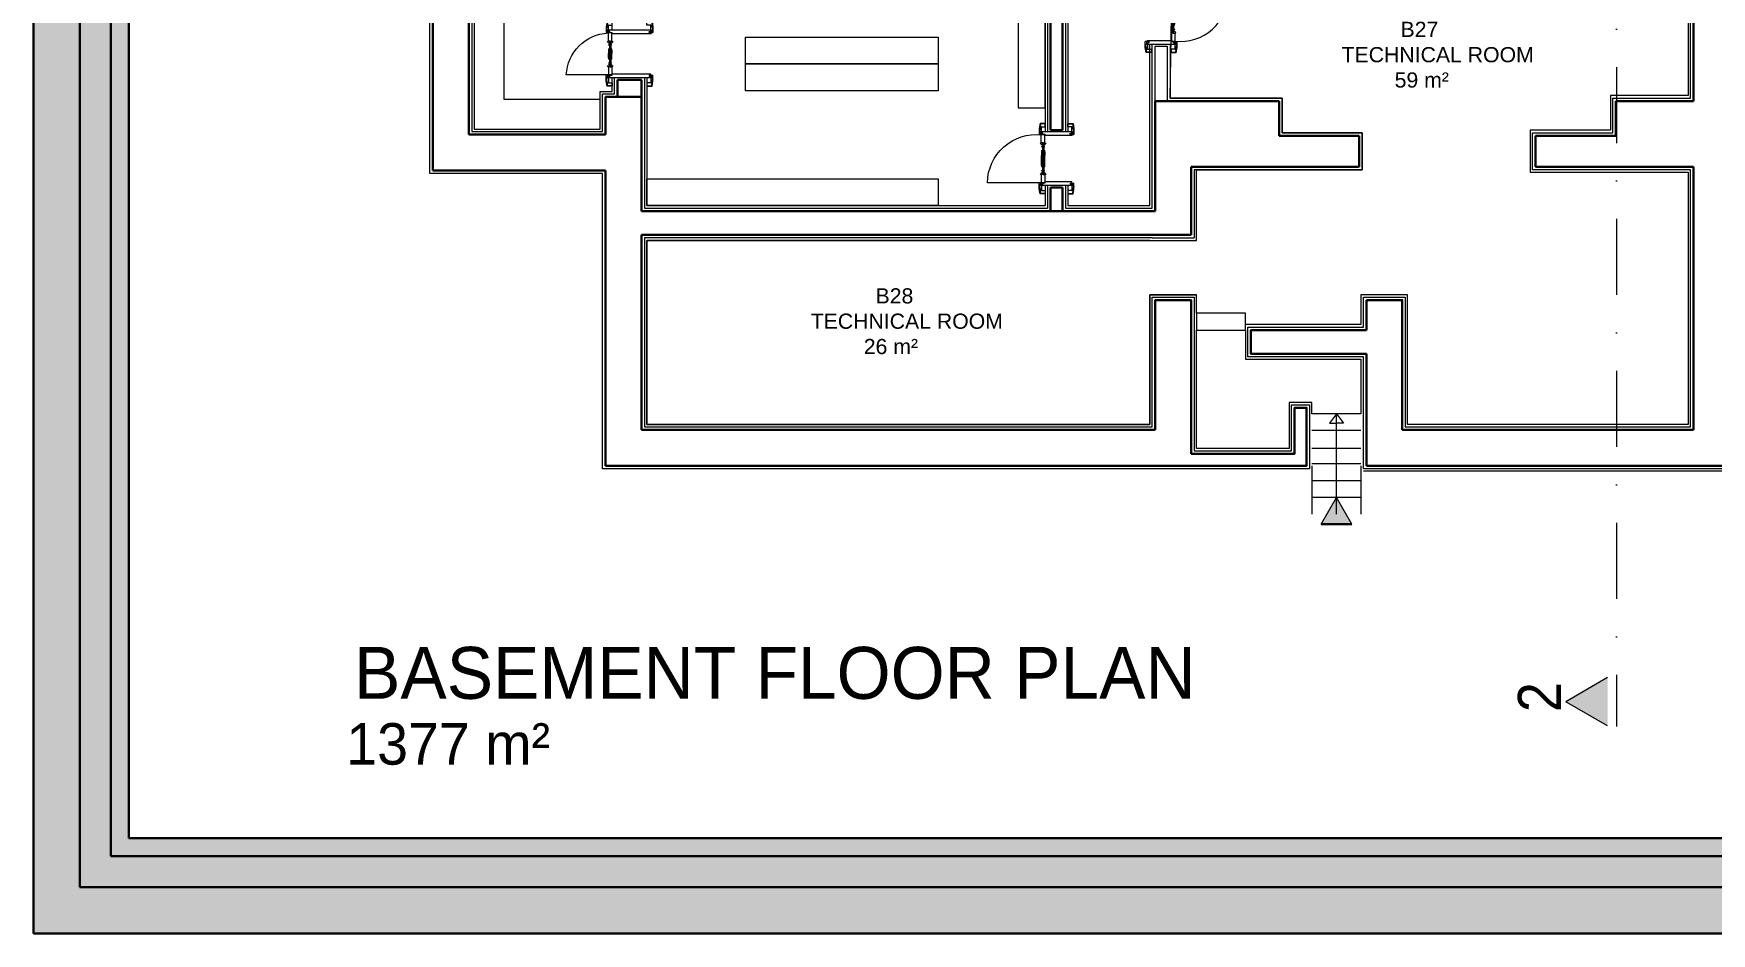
# Model space of a CAD drawing. Header units: millimetres. Extents: x 4346 to 24970, y -10214 to -5839.
# Drawn here: x 4346 to 7151, y -10214 to -8709 of the extents above; entities that cross this region are included whole.
import ezdxf

# ---------------------------------------------------------------- set-up
doc = ezdxf.new("R2010")
doc.units = ezdxf.units.MM
doc.linetypes.add('DASHDOTX2', pattern=[50.8, 25.4, -12.7, 0, -12.7])
for name, color, linetype, lineweight in [('A-WALL-PATT', 111, 'Continuous', 5), ('a_merdiven', 115, 'Continuous', 0), ('Duvar', 7, 'Continuous', 30), ('duvar mevcut', 55, 'Continuous', 30), ('kırılabilir duvar', 163, 'Continuous', 30), ('QAPI_UST_KESIM', 1, 'Continuous', 5), ('TEFRIS', 11, 'Continuous', 15), ('WL - ALÇIPAN KAPLAMA', 30, 'Continuous', 15), ('YAZıMAHAL', 152, 'Continuous', 20), ('Z yazı2', 7, 'Continuous', 0)]:
    doc.layers.add(name, color=color, linetype=linetype, lineweight=lineweight)
doc.layers.add('a_mermer', color=143, linetype='Continuous', lineweight=0, transparency=0.2)
doc.layers.add('a_parke', color=35, linetype='Continuous', lineweight=0, transparency=0.2)
doc.styles.get("Standard").update_dxf_attribs({"font": 'arial.ttf'})
doc.styles.add('STYLUS BT', font='stylu.ttf')

# ---------------------------------------------------------------- blocks, each defined once
blk = doc.blocks.new('kapipervaz')
at = {"layer": 'QAPI_UST_KESIM'}
for p, q in [((76405.6, 185957.2), (76405.6, 185963.7)), ((76405.6, 185963.7), (76410.8, 185963.7)), ((76410.8, 185963.7), (76410.8, 185955.7)), ((76393.2, 185959.7), (76395.2, 185959.7)), ((76393.2, 185959.7), (76393.2, 185956.3)), ((76393.2, 185957.2), (76405.6, 185957.2)), ((76395.2, 185959.7), (76395.2, 185957.2)), ((76402.2, 185954.9), (76400.8, 185954.9)), ((76405.6, 185955.5), (76402.2, 185955.5)), ((76402.2, 185955.5), (76402.2, 185954.9)), ((76405.6, 185957.2), (76405.6, 185955.5)), ((76405.6, 185955.5), (76405.6, 185955.1)), ((76407, 185955.1), (76407.2, 185955.1))]:
    blk.add_line(p, q, dxfattribs=at)
for centre, radius, start, end in [((76393.3, 185956.3), 0.154, 164.5943, 245.8606), ((76393.7, 185953.6), 2.61, 60.471, 98.9376), ((76395.2, 185956), 0.275, 217.0222, 348.7051), ((76395.7, 185952.3), 3.62, 35.9499, 94.6026), ((76399.6, 185955.1), 1.15, 211.4655, 352.0444), ((76406.3, 185955.3), 0.766, 199.2135, 337.6241), ((76409, 185953), 2.73, 74.455, 132.3462), ((76410.3, 185955.8), 0.516, 194.6871, 347.1328)]:
    blk.add_arc(centre, radius, start, end, dxfattribs=at)
blk = doc.blocks.new('papuc1')
at = {"layer": 'QAPI_UST_KESIM'}
for p, q in [((76393.2, 185928.6), (76401.3, 185930.1)), ((76393.2, 185920), (76393.2, 185928.6)), ((76401.3, 185930.1), (76411.2, 185930.1)), ((76411.2, 185925.7), (76411.2, 185930.1))]:
    blk.add_line(p, q, dxfattribs=at)
blk = doc.blocks.new('k20')
at = {"layer": 'QAPI_UST_KESIM'}
for p, q in [((-6.1, -19.8), (-6.1, 26.4)), ((-1.4, 19.8), (0, 19.8)), ((-1.2, 20.3), (-1.2, 26.4)), ((-1.2, 26.3), (-1.2, 20.3)), ((12.6, 26.3), (-1.2, 26.3)), ((12.6, 20.3), (-1.2, 20.3)), ((0, -19.8), (0, 19.8)), ((12.6, 23.2), (12.6, 26.3)), ((65.2, 24.5), (12.6, 24.5)), ((12.6, 23.3), (12.6, 20.3)), ((65.2, 22), (12.6, 22)), ((14.9, 26.4), (14.6, 26.4)), ((14.9, 20.1), (14.6, 20.1)), ((16.5, 24.5), (16.5, 25.1)), ((16.5, 22), (16.5, 21.4)), ((27.6, 25.7), (27.6, 26)), ((27.6, 26), (44.5, 26)), ((27.6, 20.8), (27.6, 20.5)), ((27.6, 20.5), (44.5, 20.5)), ((50.1, 26), (44.5, 26)), ((50.1, 20.5), (44.5, 20.5)), ((50.1, 25.7), (50.1, 26)), ((50.1, 20.8), (50.1, 20.5)), ((61.3, 24.5), (61.3, 25.1)), ((61.3, 22), (61.3, 21.4)), ((62.9, 26.4), (63.2, 26.4)), ((62.9, 20.1), (63.2, 20.1)), ((65.2, 26.3), (79, 26.3)), ((65.2, 23.2), (65.2, 26.3)), ((65.2, 23.3), (65.2, 20.3)), ((65.2, 20.3), (79, 20.3)), ((77.8, -19.8), (77.8, 19.8)), ((79.2, 19.8), (77.8, 19.8)), ((79, 20.3), (79, 26.4)), ((83.9, -19.8), (83.9, 26.4)), ((-1.8, -19.8), (0, -19.8)), ((79.6, -19.8), (77.8, -19.8))]:
    blk.add_line(p, q, dxfattribs=at)
for points in [[(-1.2, 26.4), (-1.2, 116.6)], [(-1.8, 26.3), (-1.4, 26.3), (-1.4, 19.8)], [(79.2, 19.8), (79.2, 26.3), (79.6, 26.3)]]:
    blk.add_lwpolyline(points, dxfattribs=at)
for points in [[(18, 24.5), (18, 25), (18.3, 25, -1), (19.3, 25), (19.5, 25), (19.5, 24.5)], [(18, 22), (18, 21.5), (18.3, 21.5, 1), (19.3, 21.5), (19.5, 21.5), (19.5, 22)], [(58.3, 24.5), (58.3, 25), (58.5, 25, -1), (59.5, 25), (59.8, 25), (59.8, 24.5)], [(58.3, 22.1), (58.3, 21.6), (58.5, 21.6, 1), (59.5, 21.6), (59.8, 21.6), (59.8, 22.1)]]:
    blk.add_lwpolyline(points, format="xyb", dxfattribs=at)
for centre, radius, start, end in [((-2.7, 34.4), 82.1, 354.3568, 88.926), ((-2.7, 34.4), 82.1, 354.3568, 88.926), ((13.4, 26.3), 1.2, 5.6023, 180.4803), ((13.4, 20.3), 1.2, 179.5197, 354.3977), ((16.8, 27.1), 2, 199.6761, 263.2827), ((16.8, 19.5), 2, 96.7173, 160.3239), ((26.3, 23.8), 1.92, 94.5143, 156.6514), ((26.3, 22.8), 1.92, 203.3486, 265.4857), ((27.1, 12.6), 13.1, 87.45, 94.1021), ((27.1, 33.9), 13.1, 265.8979, 272.55), ((50.7, 12.6), 13.1, 85.8979, 92.55), ((50.7, 33.9), 13.1, 267.45, 274.1021), ((51.5, 23.8), 1.92, 23.3486, 85.4857), ((51.5, 22.8), 1.92, 274.5143, 336.6514), ((61, 27.1), 2, 276.7173, 340.3239), ((61, 19.5), 2, 19.6761, 83.2827), ((64.4, 26.3), 1.2, 359.5197, 174.3977), ((64.4, 20.3), 1.2, 185.6023, 0.4803)]:
    blk.add_arc(centre, radius, start, end, dxfattribs=at)
at = {"layer": 'QAPI_UST_KESIM', "extrusion": (0, 0, -1), "xscale": -1, "zscale": -1}
for name, p in [('papuc1', (76413, -185900.2)), ('kapipervaz', (76313.6, -185976.9))]:
    blk.add_blockref(name, p, dxfattribs=at)
at = {"layer": 'QAPI_UST_KESIM', "extrusion": (0, 0, -1), "xscale": -1, "zscale": -1, "rotation": 180}
for name, p in [('kapipervaz', (-76391.4, 185983.5)), ('papuc1', (-76490.8, 185906.8))]:
    blk.add_blockref(name, p, dxfattribs=at)
at = {"layer": 'QAPI_UST_KESIM', "xscale": -1}
for name, p in [('papuc1', (76490.8, -185900.2)), ('kapipervaz', (76391.4, -185976.9))]:
    blk.add_blockref(name, p, dxfattribs=at)
at = {"layer": 'QAPI_UST_KESIM', "xscale": -1, "rotation": 180}
for name, p in [('kapipervaz', (-76313.6, 185983.5)), ('papuc1', (-76413, 185906.8))]:
    blk.add_blockref(name, p, dxfattribs=at)
blk = doc.blocks.new('KAPİS')
at = {"layer": 'QAPI_UST_KESIM'}
for p, q in [((6081.9, -7415.5), (6030.8, -7415.5)), ((6036.9, -7420.4), (6030.8, -7420.4)), ((6030.8, -7420.4), (6036.8, -7420.4)), ((6030.8, -7434.2), (6030.8, -7420.4)), ((6033.9, -7434.2), (6030.8, -7434.2)), ((6032.6, -7486.8), (6032.6, -7434.2)), ((6033.8, -7434.2), (6036.8, -7434.2)), ((6035.1, -7486.8), (6035.1, -7434.2)), ((6036.8, -7434.2), (6036.8, -7420.4)), ((6037.4, -7420.2), (6037.4, -7421.6)), ((6081.9, -7421.6), (6037.4, -7421.6)), ((6081.9, -7419.8), (6081.9, -7421.6)), ((6030.8, -7436.5), (6030.8, -7436.2)), ((6031.5, -7449.3), (6031.1, -7449.3)), ((6031.1, -7449.3), (6031.1, -7466.1)), ((6032.6, -7438.2), (6032.1, -7438.2)), ((6035.1, -7438.2), (6035.7, -7438.2)), ((6036.3, -7449.3), (6036.6, -7449.3)), ((6036.6, -7449.3), (6036.6, -7466.1)), ((6037, -7436.5), (6037, -7436.2)), ((6030.8, -7484.5), (6030.8, -7484.8)), ((6030.8, -7486.9), (6030.8, -7500.6)), ((6033.9, -7486.9), (6030.8, -7486.9)), ((6031.1, -7471.8), (6031.1, -7466.1)), ((6031.5, -7471.8), (6031.1, -7471.8)), ((6032.6, -7482.9), (6032.1, -7482.9)), ((6033.8, -7486.9), (6036.8, -7486.9)), ((6035.1, -7482.9), (6035.7, -7482.9)), ((6036.3, -7471.8), (6036.6, -7471.8)), ((6036.6, -7471.8), (6036.6, -7466.1)), ((6036.8, -7486.9), (6036.8, -7500.6)), ((6037, -7484.5), (6037, -7484.8)), ((6036.8, -7500.6), (6030.8, -7500.6)), ((6081.9, -7505.5), (6030.8, -7505.5)), ((6081.9, -7499.4), (6037.4, -7499.4)), ((6037.4, -7500.8), (6037.4, -7499.4)), ((6081.9, -7501.2), (6081.9, -7499.4))]:
    blk.add_line(p, q, dxfattribs=at)
for points in [[(6030.8, -7420.4), (5940.6, -7420.4)], [(6030.8, -7419.8), (6030.8, -7420.2), (6037.4, -7420.2)], [(6037.4, -7500.8), (6030.8, -7500.8), (6030.8, -7501.2)]]:
    blk.add_lwpolyline(points, dxfattribs=at)
for points in [[(6032.6, -7439.6), (6032.1, -7439.6), (6032.1, -7439.9, 1), (6032.1, -7440.9), (6032.1, -7441.1), (6032.6, -7441.1)], [(6035.1, -7439.6), (6035.6, -7439.6), (6035.6, -7439.9, -1), (6035.6, -7440.9), (6035.6, -7441.1), (6035.1, -7441.1)], [(6032.7, -7479.9), (6032.2, -7479.9), (6032.2, -7480.1, 1), (6032.2, -7481.1), (6032.2, -7481.4), (6032.7, -7481.4)], [(6035.1, -7479.9), (6035.6, -7479.9), (6035.6, -7480.1, -1), (6035.6, -7481.1), (6035.6, -7481.4), (6035.1, -7481.4)]]:
    blk.add_lwpolyline(points, format="xyb", dxfattribs=at)
for centre, radius, start, end in [((6022.7, -7418.9), 82.1, 181.074, 275.6432), ((6022.7, -7418.9), 82.1, 181.074, 275.6432), ((6030.9, -7435), 1.2, 89.5197, 264.3977), ((6036.9, -7435), 1.2, 275.6023, 90.4803), ((6030.1, -7438.4), 2, 6.7173, 70.3239), ((6044.5, -7448.7), 13.1, 175.8979, 182.55), ((6033.4, -7447.9), 1.92, 113.3486, 175.4857), ((6034.4, -7447.9), 1.92, 4.5143, 66.6514), ((6037.7, -7438.4), 2, 109.6761, 173.2827), ((6023.2, -7448.7), 13.1, 357.45, 4.1021), ((6030.9, -7486), 1.2, 95.6023, 270.4803), ((6030.1, -7482.7), 2, 289.6761, 353.2827), ((6044.5, -7472.3), 13.1, 177.45, 184.1021), ((6033.4, -7473.1), 1.92, 184.5143, 246.6514), ((6034.4, -7473.1), 1.92, 293.3486, 355.4857), ((6037.7, -7482.7), 2, 186.7173, 250.3239), ((6023.2, -7472.3), 13.1, 355.8979, 2.55), ((6036.9, -7486), 1.2, 269.5197, 84.3977)]:
    blk.add_arc(centre, radius, start, end, dxfattribs=at)
at = {"layer": 'QAPI_UST_KESIM', "extrusion": (0, 0, -1), "zscale": -1}
for name, p, rotation in [('papuc1', (-191957.4, 68991.4), 270), ('kapipervaz', (179926.3, -83813), 90), ('kapipervaz', (-192039, 68891.9), 270), ('papuc1', (179844.7, -83912.4), 90)]:
    blk.add_blockref(name, p, dxfattribs=dict(at, rotation=rotation))
at = {"layer": 'QAPI_UST_KESIM'}
for name, p, rotation in [('papuc1', (-179844.7, 68991.4), 270), ('kapipervaz', (192039, -83813), 90.00000000000001), ('papuc1', (191957.4, -83912.4), 90.00000000000001), ('kapipervaz', (-179926.3, 68891.9), 270)]:
    blk.add_blockref(name, p, dxfattribs=dict(at, rotation=rotation))
blk = doc.blocks.new('k27')
at = {"layer": 'QAPI_UST_KESIM'}
for p, q in [((-73.9, -32.3), (-73.9, 38.9)), ((-69.2, 32.3), (-67.8, 32.3)), ((-69, 32.8), (-69, 38.9)), ((-55.2, 38.8), (-69, 38.8)), ((-55.2, 32.8), (-69, 32.8)), ((-67.8, -32.3), (-67.8, 32.3)), ((-55.2, 35.7), (-55.2, 38.8)), ((-55.2, 37), (-12.6, 37)), ((-55.2, 35.8), (-55.2, 32.8)), ((-55.2, 34.5), (-12.6, 34.5)), ((-52.9, 38.9), (-53.2, 38.9)), ((-52.9, 32.6), (-53.2, 32.6)), ((-51.3, 37), (-51.3, 37.6)), ((-51.3, 34.5), (-51.3, 33.9)), ((-40.1, 38.2), (-40.1, 38.5)), ((-40.1, 38.5), (-34.5, 38.5)), ((-40.1, 33.3), (-40.1, 33)), ((-40.1, 33), (-34.5, 33)), ((-27.6, 38.5), (-34.5, 38.5)), ((-27.6, 33), (-34.5, 33)), ((-27.6, 38.2), (-27.6, 38.5)), ((-27.6, 33.3), (-27.6, 33)), ((-16.5, 37), (-16.5, 37.6)), ((-16.5, 34.5), (-16.5, 33.9)), ((-14.9, 38.9), (-14.6, 38.9)), ((-14.9, 32.6), (-14.6, 32.6)), ((-12.6, 38.8), (1.2, 38.8)), ((-12.6, 35.7), (-12.6, 38.8)), ((-12.6, 35.8), (-12.6, 32.8)), ((-12.6, 32.8), (1.2, 32.8)), ((0, -32.3), (0, 32.3)), ((1.4, 32.3), (0, 32.3)), ((1.2, 32.8), (1.2, 38.9)), ((1.2, 38.8), (1.2, 32.8)), ((6.1, -32.3), (6.1, 38.9)), ((-69.6, -32.3), (-67.8, -32.3)), ((1.8, -32.3), (0, -32.3))]:
    blk.add_line(p, q, dxfattribs=at)
for points in [[(1.2, 38.9), (1.2, 109.1)], [(-69.2, 32.3), (-69.2, 38.8), (-69.6, 38.8)], [(1.8, 38.8), (1.4, 38.8), (1.4, 32.3)]]:
    blk.add_lwpolyline(points, dxfattribs=at)
for points in [[(-48.3, 37), (-48.3, 37.5), (-48.5, 37.5, 1), (-49.5, 37.5), (-49.8, 37.5), (-49.8, 37)], [(-48.3, 34.6), (-48.3, 34.1), (-48.5, 34.1, -1), (-49.5, 34.1), (-49.8, 34.1), (-49.8, 34.6)], [(-18, 37), (-18, 37.5), (-18.3, 37.5, 1), (-19.3, 37.5), (-19.5, 37.5), (-19.5, 37)], [(-18, 34.5), (-18, 34), (-18.3, 34, -1), (-19.3, 34), (-19.5, 34), (-19.5, 34.5)]]:
    blk.add_lwpolyline(points, format="xyb", dxfattribs=at)
for centre, radius, start, end in [((4.7, 35.4), 73.8, 92.7152, 177.2848), ((-54.4, 38.8), 1.2, 5.6023, 180.4803), ((-54.4, 32.8), 1.2, 179.5197, 354.3977), ((-51, 39.6), 2, 199.6761, 263.2827), ((-51, 32), 2, 96.7173, 160.3239), ((-41.5, 36.3), 1.92, 94.5143, 156.6514), ((-41.5, 35.3), 1.92, 203.3486, 265.4857), ((-40.7, 25.1), 13.1, 87.45, 94.1021), ((-40.7, 46.4), 13.1, 265.8979, 272.55), ((-27.1, 25.1), 13.1, 85.8979, 92.55), ((-27.1, 46.4), 13.1, 267.45, 274.1021), ((-26.3, 36.3), 1.92, 23.3486, 85.4857), ((-26.3, 35.3), 1.92, 274.5143, 336.6514), ((-16.8, 39.6), 2, 276.7173, 340.3239), ((-16.8, 32), 2, 19.6761, 83.2827), ((-13.4, 38.8), 1.2, 359.5197, 174.3977), ((-13.4, 32.8), 1.2, 185.6023, 0.4803)]:
    blk.add_arc(centre, radius, start, end, dxfattribs=at)
for name, p in [('papuc1', (-76480.8, -185887.7)), ('kapipervaz', (-76391.4, -185989.4))]:
    blk.add_blockref(name, p, dxfattribs=at)
at = {"layer": 'QAPI_UST_KESIM', "rotation": 180}
for name, p in [('kapipervaz', (76323.6, 185996)), ('papuc1', (76413, 185894.3))]:
    blk.add_blockref(name, p, dxfattribs=at)
at = {"layer": 'QAPI_UST_KESIM', "extrusion": (0, 0, -1), "zscale": -1}
for name, p in [('papuc1', (-76413, -185887.7)), ('kapipervaz', (-76323.6, -185989.4))]:
    blk.add_blockref(name, p, dxfattribs=at)
at = {"layer": 'QAPI_UST_KESIM', "extrusion": (0, 0, -1), "zscale": -1, "rotation": 180}
for name, p in [('kapipervaz', (76391.4, 185996)), ('papuc1', (76480.8, 185894.3))]:
    blk.add_blockref(name, p, dxfattribs=at)

msp = doc.modelspace()

# ---------------------------------------------------------------- hatches: boundary and pattern name
at = {"layer": 'Duvar'}
h = msp.add_hatch(color=256, dxfattribs=at)
h.dxf.hatch_style = 1
h.paths.add_polyline_path([(4423.2, -10136.8), (10254.2, -10136.8), (10254.2, -6058.9), (4423.2, -6058.9)], flags=16)
h.paths.add_polyline_path([(4345.7, -10214.3), (10331.8, -10214.3), (10331.8, -5981.3), (4345.7, -5981.3)])
at = {"layer": 'Duvar', "true_color": 0x636466}
h = msp.add_hatch(color=251, dxfattribs=at)
h.dxf.hatch_style = 1
h.paths.add_polyline_path([(4475, -10085.1), (10202.5, -10085.1), (10202.5, -6110.6), (4475, -6110.6)], flags=16)
h.paths.add_polyline_path([(4423.2, -10136.8), (10254.2, -10136.8), (10254.2, -6058.9), (4423.2, -6058.9)])
at = {"layer": 'Duvar'}
h = msp.add_hatch(color=256, dxfattribs=at)
h.dxf.hatch_style = 1
h.paths.add_polyline_path([(4505.1, -10054.9), (10172.4, -10054.9), (10172.4, -6140.7), (4505.1, -6140.7)], flags=16)
h.paths.add_polyline_path([(4475, -10085.1), (10202.5, -10085.1), (10202.5, -6110.6), (4475, -6110.6)])
at = {"layer": 'Z yazı2', "linetype": 'Continuous'}
h = msp.add_hatch(color=7, dxfattribs=at)
h.dxf.hatch_style = 1
h.set_gradient(color1=(250, 207, 182), color2=(250, 207, 182), tint=1)
h.paths.add_polyline_path([(6524.3, -9485), (6498.5, -9529.7), (6550.2, -9529.7)])
h = msp.add_hatch(color=256, dxfattribs=at)
h.dxf.hatch_style = 1
h.set_gradient(color1=(250, 207, 182), color2=(250, 207, 182), tint=1)
h.paths.add_polyline_path([(6907.9, -9826.7), (6977.8, -9786.4), (6977.8, -9867.1)])

# ---------------------------------------------------------------- linework, layer by layer
at = {"color": 2, "lineweight": 30}
msp.add_lwpolyline([(5362.3, -9006), (5847.3, -9006)], dxfattribs=at)
at = {"layer": 'A-WALL-PATT', "linetype": 'DASHDOTX2', "lineweight": 9, "ltscale": 5}
msp.add_line((6992.8, -5970.1), (6992.8, -9868.2), dxfattribs=at)
at = {"layer": 'a_merdiven', "color": 6}
msp.add_line((6524.3, -9513), (6524.3, -9345), dxfattribs=at)
at = {"layer": 'a_merdiven'}
for p, q in [((6483.3, -9432), (6483.3, -9513)), ((6565.3, -9432), (6565.3, -9513))]:
    msp.add_line(p, q, dxfattribs=at)
msp.add_lwpolyline([(6290.3, -9177), (6290.3, -9205), (6372.3, -9205), (6372.3, -9177)], close=True, dxfattribs=at)
for points in [[(6565.3, -9345), (6483.3, -9345)], [(6565.3, -9373), (6483.3, -9373)], [(6565.3, -9403), (6483.3, -9403)], [(6565.3, -9429), (6483.3, -9429)], [(6565.3, -9457), (6483.3, -9457)], [(6565.3, -9485), (6483.3, -9485)]]:
    msp.add_lwpolyline(points, dxfattribs=at)
at = {"layer": 'a_merdiven', "color": 6}
for points in [[(6524.3, -9345), (6512.5, -9360.8), (6524.3, -9360.8)], [(6524.3, -9345), (6536.2, -9360.8), (6524.3, -9360.8)]]:
    msp.add_lwpolyline(points, dxfattribs=at)
at = {"layer": 'a_mermer'}
for points in [[(5313.3, -8703.3), (5313.3, -7324), (5082.3, -7324), (5082.3, -8869)], [(5371.3, -9055), (6290.3, -9055), (6290.3, -8937), (6567.3, -8937), (6567.3, -8875), (6433.3, -8875), (6433.3, -8817), (6246.3, -8817), (6250.3, -8576)], [(7112.3, -8576), (7112.3, -8813), (6982.3, -8813), (6982.3, -8871), (6848.3, -8871), (6848.3, -8941), (7112.3, -8941), (7112.3, -9363), (6643.3, -9363), (6643.3, -9146), (6565.3, -9146), (6565.3, -9196), (6372.3, -9196), (6372.3, -9177), (6290.3, -9177), (6290.3, -9146), (6212.3, -9146), (6212.3, -9363), (5371.3, -9363), (5371.3, -9055)], [(5082.3, -8869), (5293.3, -8869), (5293.3, -8806), (5313.3, -8806), (5313.3, -8783.3)], [(6290.3, -9205), (6372.3, -9205), (6372.3, -9254), (6565.3, -9254), (6565.3, -9345), (6483.3, -9345), (6483.3, -9326), (6445.3, -9326), (6445.3, -9403), (6290.3, -9403), (6290.3, -9205)]]:
    msp.add_lwpolyline(points, dxfattribs=at)
at = {"layer": 'Duvar'}
for p, q in [((6046.3, -7508.5), (6046.3, -8870.5)), ((6066.3, -7508.5), (6066.3, -8870.5)), ((5322.3, -8786.3), (5322.3, -8815)), ((5322.3, -8786.3), (5362.3, -8786.3)), ((5362.3, -8786.3), (5362.3, -8815)), ((6046.3, -8870.5), (6066.3, -8870.5)), ((6046.3, -8966.5), (6046.3, -9006)), ((6046.3, -8966.5), (6066.3, -8966.5)), ((6066.3, -8966.5), (6066.3, -9006))]:
    msp.add_line(p, q, dxfattribs=at)
at = {"layer": 'Duvar', "color": 7}
msp.add_line((6550.2, -9529.7), (6498.5, -9529.7), dxfattribs=at)
at = {"layer": 'Duvar'}
for points in [[(4345.7, -10214.3), (10331.8, -10214.3), (10331.8, -5981.3), (4345.7, -5981.3)], [(4423.2, -10136.8), (10254.2, -10136.8), (10254.2, -6058.9), (4423.2, -6058.9)], [(4475, -10085.1), (10202.5, -10085.1), (10202.5, -6110.6), (4475, -6110.6)], [(4505.1, -10054.9), (10172.4, -10054.9), (10172.4, -6140.7), (4505.1, -6140.7)]]:
    msp.add_lwpolyline(points, close=True, dxfattribs=at)
at = {"layer": 'duvar mevcut', "lineweight": 30}
msp.add_line((6574.3, -9205), (6574.3, -9155), dxfattribs=at)
for points in [[(5013.3, -7315), (5013.3, -8938)], [(5073.3, -7315), (5073.3, -8878)], [(7121.3, -8567), (7121.3, -8822)], [(5302.3, -8878), (5302.3, -8815), (5362.3, -8815), (5362.3, -9006)], [(6221.3, -8822), (6221.3, -9006)], [(6221.3, -8822), (6428.3, -8822)], [(6428.3, -8822), (6428.3, -8880)], [(6991.3, -8822), (7121.3, -8822)], [(6991.3, -8822), (6991.3, -8880)], [(5302.3, -8878), (5073.3, -8878)], [(6428.3, -8880), (6562.3, -8880)], [(6562.3, -8880), (6562.3, -8932)], [(6857.3, -8880), (6991.3, -8880)], [(6857.3, -8880), (6857.3, -8932)], [(5302.3, -8938), (5013.3, -8938)], [(5302.3, -9432), (5302.3, -9432), (5302.3, -8938)], [(6281.3, -8932), (6281.3, -9046)], [(6281.3, -8932), (6562.3, -8932)], [(6857.3, -8932), (7121.3, -8932)], [(7121.3, -8932), (7121.3, -9372)], [(5362.3, -9006), (5897.3, -9006)], [(5897.3, -9006), (6221.3, -9006)], [(5362.3, -9046), (5362.3, -9372)], [(5362.3, -9046), (5897.3, -9046)], [(5897.3, -9046), (6281.3, -9046)], [(6281.3, -9412), (6281.3, -9155), (6221.3, -9155), (6221.3, -9372)], [(6634.3, -9372), (6634.3, -9155), (6574.3, -9155)], [(6574.3, -9205), (6381.3, -9205), (6381.3, -9245), (6574.3, -9245)], [(6574.3, -9432), (6574.3, -9245)], [(6281.3, -9432), (6474.3, -9432), (6474.3, -9432), (6474.3, -9335), (6454.3, -9335), (6454.3, -9412), (6281.3, -9412)], [(5362.3, -9372), (5730.3, -9372)], [(5730.3, -9372), (6221.3, -9372)], [(6634.3, -9372), (7121.3, -9372)], [(5302.3, -9432), (5730.3, -9432)], [(5730.3, -9432), (6281.3, -9432)], [(6574.3, -9432), (9139.3, -9432)]]:
    msp.add_lwpolyline(points, dxfattribs=at)
at = {"layer": 'kırılabilir duvar', "lineweight": 13}
msp.add_lwpolyline([(6221.3, -8822), (6221.3, -8730), (6241.3, -8730), (6241.3, -8822)], dxfattribs=at)
at = {"layer": 'TEFRIS'}
for points in [[(5313.3, -7324), (5082.3, -7324), (5082.3, -8869), (5293.3, -8869)], [(5313.3, -7374), (5132.3, -7374), (5132.3, -8819), (5293.3, -8819)], [(6037.3, -7533.5), (5992.3, -7533.5), (5992.3, -8833.1), (6037.3, -8833.1), (6037.3, -7533.5)], [(5536.3, -8715), (5858.2, -8715), (5858.2, -8760), (5536.3, -8760), (5536.3, -8715)], [(5536.3, -8760), (5858.2, -8760), (5858.2, -8805), (5536.3, -8805), (5536.3, -8760)], [(5371.3, -8952), (5858.2, -8952), (5858.2, -8997), (5371.3, -8997), (5371.3, -8952)]]:
    msp.add_lwpolyline(points, dxfattribs=at)
at = {"layer": 'WL - ALÇIPAN KAPLAMA'}
for p, q in [((6037.3, -7505.5), (6037.3, -8873.5)), ((6041.3, -7505.5), (6041.3, -8873.5)), ((6071.3, -7505.5), (6071.3, -8873.5)), ((6075.3, -7505.5), (6075.3, -8873.5)), ((6037.3, -8963.5), (6037.3, -8997)), ((6041.3, -8963.5), (6041.3, -9001)), ((6071.3, -8963.5), (6071.3, -9001)), ((6075.3, -8963.5), (6075.3, -8997)), ((6212.3, -9055), (6290.3, -9055)), ((6216.3, -9051), (6286.3, -9051)), ((6212.3, -9146), (6290.3, -9146)), ((6216.3, -9150), (6286.3, -9150))]:
    msp.add_line(p, q, dxfattribs=at)
for points in [[(6286.3, -9150), (6286.3, -9407), (6449.3, -9407), (6449.3, -9330), (6479.3, -9330), (6479.3, -9437), (6281.3, -9437), (5730.3, -9437), (5297.3, -9437), (5297.3, -8943), (5008.3, -8943), (5008.3, -7320), (4700.3, -7320), (4700.3, -7222), (4770.3, -7222), (4770.3, -7250), (4910.3, -7250), (4910.3, -7161)], [(9217.3, -7497), (9217.3, -7260), (9295.3, -7260), (9295.3, -7299.5), (9686.3, -7299.5), (9686.3, -8381.5), (9295.3, -8381.5), (9295.3, -9441), (6569.3, -9441), (6569.3, -9441)], [(5317.3, -7497), (5317.3, -7320), (5275.3, -7320), (5155.3, -7320), (5078.3, -7320), (5078.3, -8873), (5297.3, -8873), (5297.3, -8810), (5317.3, -8810), (5317.3, -8783.3)], [(5313.3, -7497), (5313.3, -7324), (5275.3, -7324), (5155.3, -7324), (5082.3, -7324), (5082.3, -8869), (5293.3, -8869), (5293.3, -8806), (5313.3, -8806), (5313.3, -8783.3)], [(7186.3, -9437), (6569.3, -9437), (6569.3, -9250), (6376.3, -9250), (6376.3, -9200), (6569.3, -9200), (6569.3, -9150), (6639.3, -9150), (6639.3, -9367), (7116.3, -9367), (7116.3, -8937), (6852.3, -8937), (6852.3, -8875), (6986.3, -8875), (6986.3, -8817), (7116.3, -8817), (7116.3, -8572), (6246.3, -8572), (6246.3, -8637)], [(6071.3, -9001), (6216.3, -9001), (6216.3, -8822), (6216.3, -8727)], [(6075.3, -8997), (6212.3, -8997), (6212.3, -8822), (6212.3, -8727)], [(6246.3, -8727), (6246.3, -8817), (6433.3, -8817), (6433.3, -8875), (6567.3, -8875), (6567.3, -8937), (6286.3, -8937), (6286.3, -9046), (6286.3, -9051)], [(5367.3, -8783.3), (5367.3, -8815), (5367.3, -9001), (5847.3, -9001), (5866.8, -9001)], [(5371.3, -8783.3), (5371.3, -8815), (5371.3, -8997), (5847.3, -8997), (5866.8, -8997)], [(5866.8, -8997), (5897.3, -8997), (6037.3, -8997)], [(5866.8, -9001), (5897.3, -9001), (6041.3, -9001)], [(5866.8, -9051), (5847.3, -9051), (5367.3, -9051), (5367.3, -9367), (5730.3, -9367), (6216.3, -9367), (6216.3, -9150)], [(5866.8, -9055), (5847.3, -9055), (5371.3, -9055), (5371.3, -9363), (5730.3, -9363), (6212.3, -9363), (6212.3, -9155), (6212.3, -9146)], [(6216.3, -9051), (5897.3, -9051), (5866.8, -9051)], [(6212.3, -9055), (5897.3, -9055), (5866.8, -9055)]]:
    msp.add_lwpolyline(points, dxfattribs=at)
at = {"layer": 'Z yazı2', "color": 7, "linetype": 'Continuous'}
for p in [(6498.5, -9529.7), (6550.2, -9529.7)]:
    msp.add_line(p, (6524.3, -9485), dxfattribs=at)
at = {"layer": 'Z yazı2', "linetype": 'Continuous'}
for p in [(6977.8, -9786.4), (6977.8, -9867.1)]:
    msp.add_line(p, (6907.9, -9826.7), dxfattribs=at)

# ---------------------------------------------------------------- block references
at = {"layer": 'a_parke', "rotation": 270}
msp.add_blockref('k20', (6228, -8643.1), dxfattribs=at)
at = {"layer": 'Duvar', "xscale": -1}
for name, p, rotation in [('k27', (5345.6, -8777.2), 90), ('KAPİS', (0, -16379), 180)]:
    msp.add_blockref(name, p, dxfattribs=dict(at, rotation=rotation))

# ---------------------------------------------------------------- texts
at = {"lineweight": 30, "insert": (6827.7, -9844.2), "char_height": 72, "width": 325.329, "attachment_point": 1, "rotation": 90}
msp.add_mtext('{\\W0.9;\\C1;2}', dxfattribs=at)
at = {"layer": 'YAZıMAHAL', "lineweight": 5, "style": 'STYLUS BT'}
msp.add_text('BASEMENT FLOOR PLAN', height=86.873, dxfattribs=at).set_placement((4881.6, -9821.9))
at = {"layer": 'YAZıMAHAL', "color": 1, "lineweight": 5, "style": 'STYLUS BT'}
msp.add_text('1377 m²', height=69.5, dxfattribs=at).set_placement((4868.5, -9932))
at = {"layer": 'YAZıMAHAL', "lineweight": 5, "char_height": 25.402, "width": 319.692, "attachment_point": 1, "style": 'STYLUS BT'}
for s, insert in [('{\\fArial|b0|i0|c162|p34;          B27\\PTECHNICAL ROOM \\P         \\C1;59 m²}', (6532.9, -8689.4)), ('{\\fArial|b0|i0|c162|p34;           B28\\PTECHNICAL ROOM \\P         \\C1;26 m²}', (5645.2, -9135.2))]:
    msp.add_mtext(s, dxfattribs=dict(at, insert=insert))

doc.saveas('drawing.dxf')
